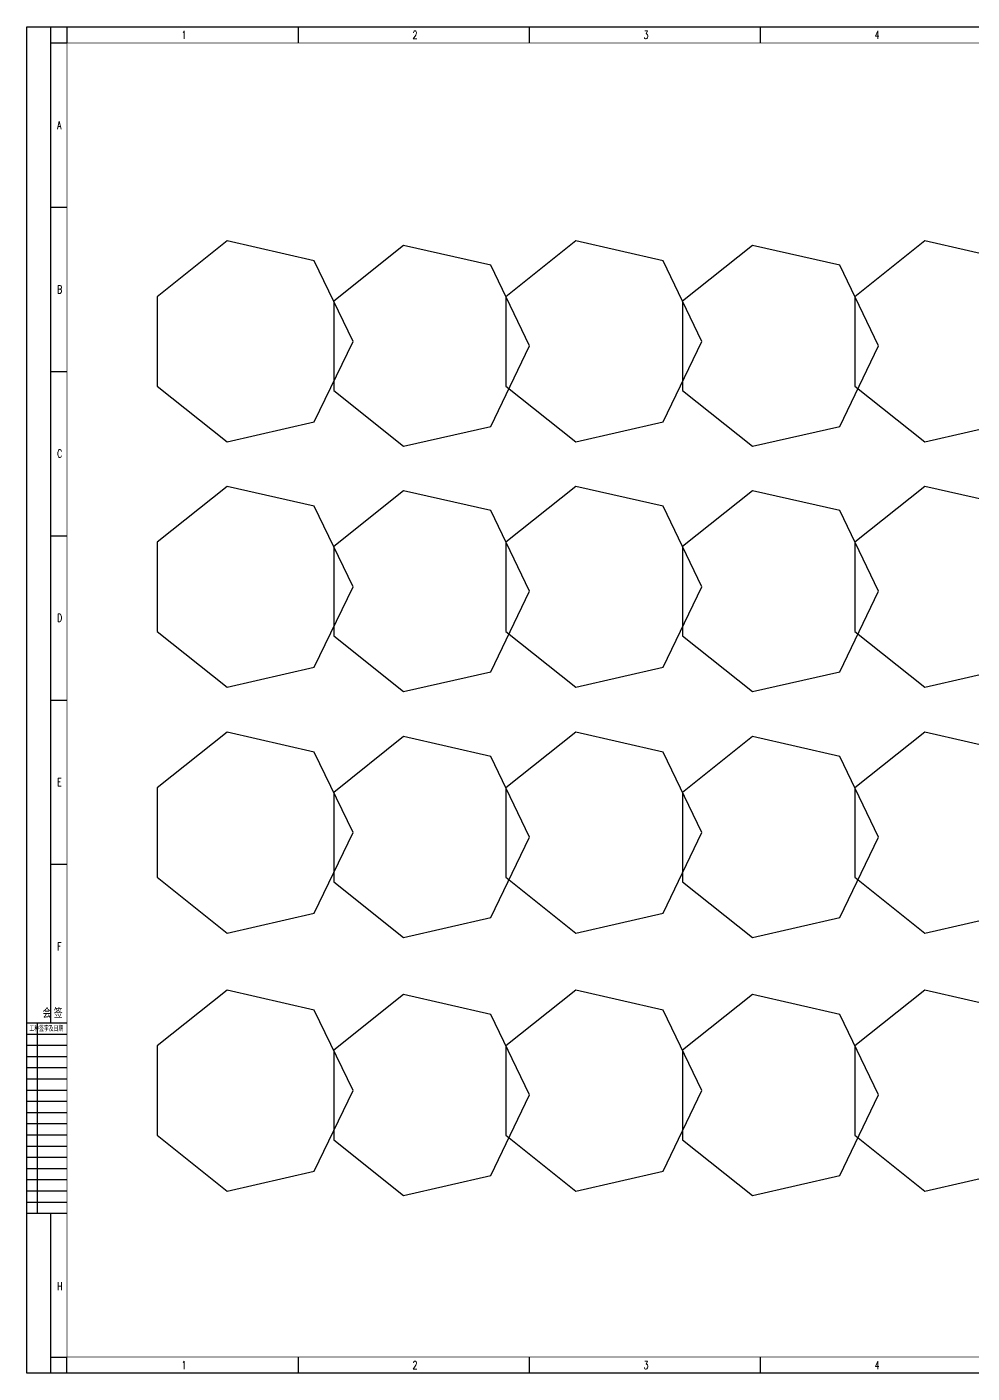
# Model space of a CAD drawing. Extents: x -383207 to 558143, y -95136 to 11777.
# Drawn here: x -221835 to -177579, y -93352 to -30277 of the extents above; entities that cross this region are included whole.
import ezdxf
from ezdxf.enums import TextEntityAlignment as Align

# ---------------------------------------------------------------- set-up
doc = ezdxf.new("R2010")
doc.units = 0
doc.layers.get('0').update_dxf_attribs({"linetype": 'CONTINUOUS'})
doc.styles.add('bine', font='binee.shx', dxfattribs={"width": 0.7, "bigfont": 'binec.shx'})
doc.styles.add('HZbine', font='txt_____.ttf', dxfattribs={"width": 0.7, "bigfont": 'HZTXT'})

# ---------------------------------------------------------------- blocks, each defined once
blk = doc.blocks.new('会签')
at = {"color": 0}
for p, q in [((3629.69, -1305.73), (3604.69, -1305.73)), ((3611.37, -1424.73), (3611.37, -1305.73)), ((3629.69, -1312.73), (3604.69, -1312.73)), ((3629.69, -1319.73), (3604.69, -1319.73)), ((3629.69, -1326.73), (3604.69, -1326.73)), ((3629.69, -1333.73), (3604.69, -1333.73)), ((3629.69, -1340.73), (3604.69, -1340.73)), ((3629.69, -1347.73), (3604.69, -1347.73)), ((3629.69, -1354.73), (3604.69, -1354.73)), ((3629.69, -1361.73), (3604.69, -1361.73)), ((3629.69, -1368.73), (3604.69, -1368.73)), ((3629.69, -1375.73), (3604.69, -1375.73)), ((3629.69, -1382.73), (3604.69, -1382.73)), ((3629.69, -1389.73), (3604.69, -1389.73)), ((3629.69, -1396.73), (3604.69, -1396.73)), ((3629.69, -1403.73), (3604.69, -1403.73)), ((3629.69, -1410.73), (3604.69, -1410.73)), ((3629.69, -1417.73), (3604.69, -1417.73)), ((3629.69, -1424.73), (3604.69, -1424.73))]:
    blk.add_line(p, q, dxfattribs=at)
at = {"color": 0, "style": 'bine', "width": 0.7}
for s, height, p in [('会 签  ', 6, (3622.23, -1302.52)), ('工种签字及日期', 3.3, (3616.78, -1310.89))]:
    blk.add_text(s, height=height, dxfattribs=at).set_placement(p, align=Align.CENTER)

msp = doc.modelspace()

# ---------------------------------------------------------------- linework, layer by layer
at = {"color": 4, "flags": 128}
for points in [[(-221834.7, -30277.5), (-132659.7, -30277.5)], [(-221834.7, -93352.5), (-221834.7, -30277.5)], [(-219959.7, -30277.5), (-219959.7, -31027.5)], [(-209141.7, -30277.5), (-209141.7, -31027.5)], [(-198323.7, -30277.5), (-198323.7, -31027.5)], [(-187505.7, -30277.5), (-187505.7, -31027.5)], [(-220709.7, -31027.5), (-219959.7, -31027.5)], [(-220709.7, -31027.5), (-219959.7, -31027.5)], [(-220709.7, -38724.4), (-219959.7, -38724.4)], [(-220709.7, -46421.2), (-219959.7, -46421.2)], [(-220709.7, -54118.1), (-219959.7, -54118.1)], [(-220709.7, -61815), (-219959.7, -61815)], [(-220709.7, -69511.9), (-219959.7, -69511.9)], [(-220709.7, -92602.5), (-219959.7, -92602.5)], [(-219959.7, -93352.5), (-219959.7, -92602.5)], [(-209141.7, -92602.5), (-209141.7, -93352.5)], [(-198323.7, -92602.5), (-198323.7, -93352.5)], [(-187505.7, -92602.5), (-187505.7, -93352.5)], [(-132659.7, -93352.5), (-221834.7, -93352.5)]]:
    msp.add_lwpolyline(points, dxfattribs=at)
for points in [[(-221834.7, -30277.5), (-132659.7, -30277.5), (-132659.7, -93352.5), (-221834.7, -93352.5)], [(-206562.6, -45014.5), (-208380.2, -41240.3), (-212464.1, -40308.2), (-215739.2, -42920), (-215739.2, -47109), (-212464.1, -49720.8), (-208380.2, -48788.6)], [(-190226.8, -45014.5), (-192044.3, -41240.3), (-196128.3, -40308.2), (-199403.4, -42920), (-199403.4, -47109), (-196128.3, -49720.8), (-192044.3, -48788.6)], [(-173890.9, -45014.5), (-175708.4, -41240.3), (-179792.4, -40308.2), (-183067.5, -42920), (-183067.5, -47109), (-179792.4, -49720.8), (-175708.4, -48788.6)], [(-198294.8, -45221.9), (-200112.4, -41447.8), (-204196.3, -40515.6), (-207471.4, -43127.4), (-207471.4, -47316.4), (-204196.3, -49928.2), (-200112.4, -48996.1)], [(-181959, -45221.9), (-183776.5, -41447.8), (-187860.5, -40515.6), (-191135.5, -43127.4), (-191135.5, -47316.4), (-187860.5, -49928.2), (-183776.5, -48996.1)], [(-206562.6, -56509.9), (-208380.2, -52735.7), (-212464.1, -51803.6), (-215739.2, -54415.4), (-215739.2, -58604.4), (-212464.1, -61216.2), (-208380.2, -60284)], [(-198294.8, -56717.3), (-200112.4, -52943.1), (-204196.3, -52011), (-207471.4, -54622.8), (-207471.4, -58811.8), (-204196.3, -61423.6), (-200112.4, -60491.4)], [(-190226.8, -56509.9), (-192044.3, -52735.7), (-196128.3, -51803.6), (-199403.4, -54415.4), (-199403.4, -58604.4), (-196128.3, -61216.2), (-192044.3, -60284)], [(-181959, -56717.3), (-183776.5, -52943.1), (-187860.5, -52011), (-191135.5, -54622.8), (-191135.5, -58811.8), (-187860.5, -61423.6), (-183776.5, -60491.4)], [(-173890.9, -56509.9), (-175708.4, -52735.7), (-179792.4, -51803.6), (-183067.5, -54415.4), (-183067.5, -58604.4), (-179792.4, -61216.2), (-175708.4, -60284)], [(-206562.6, -68029.2), (-208380.2, -64255.1), (-212464.1, -63323), (-215739.2, -65934.7), (-215739.2, -70123.7), (-212464.1, -72735.5), (-208380.2, -71803.4)], [(-198294.8, -68236.7), (-200112.4, -64462.5), (-204196.3, -63530.4), (-207471.4, -66142.2), (-207471.4, -70331.2), (-204196.3, -72943), (-200112.4, -72010.8)], [(-190226.8, -68029.2), (-192044.3, -64255.1), (-196128.3, -63323), (-199403.4, -65934.7), (-199403.4, -70123.7), (-196128.3, -72735.5), (-192044.3, -71803.4)], [(-181959, -68236.7), (-183776.5, -64462.5), (-187860.5, -63530.4), (-191135.5, -66142.2), (-191135.5, -70331.2), (-187860.5, -72943), (-183776.5, -72010.8)], [(-173890.9, -68029.2), (-175708.4, -64255.1), (-179792.4, -63323), (-183067.5, -65934.7), (-183067.5, -70123.7), (-179792.4, -72735.5), (-175708.4, -71803.4)], [(-206562.6, -80115.1), (-208380.2, -76341), (-212464.1, -75408.9), (-215739.2, -78020.6), (-215739.2, -82209.6), (-212464.1, -84821.4), (-208380.2, -83889.3)], [(-198294.8, -80322.6), (-200112.4, -76548.4), (-204196.3, -75616.3), (-207471.4, -78228.1), (-207471.4, -82417.1), (-204196.3, -85028.9), (-200112.4, -84096.7)], [(-190226.8, -80115.1), (-192044.3, -76341), (-196128.3, -75408.9), (-199403.4, -78020.6), (-199403.4, -82209.6), (-196128.3, -84821.4), (-192044.3, -83889.3)], [(-181959, -80322.6), (-183776.5, -76548.4), (-187860.5, -75616.3), (-191135.5, -78228.1), (-191135.5, -82417.1), (-187860.5, -85028.9), (-183776.5, -84096.7)], [(-173890.9, -80115.1), (-175708.4, -76341), (-179792.4, -75408.9), (-183067.5, -78020.6), (-183067.5, -82209.6), (-179792.4, -84821.4), (-175708.4, -83889.3)]]:
    msp.add_lwpolyline(points, close=True)
at = {"color": 4}
for points in [[(-220709.7, -76955.5), (-220709.7, -30277.5)], [(-220709.7, -93352.5), (-220709.7, -85880.5)]]:
    msp.add_lwpolyline(points, dxfattribs=at)
at = {"color": 4, "const_width": 37.5}
msp.add_lwpolyline([(-219959.7, -31027.5), (-133415.7, -31027.5), (-133415.7, -92602.5), (-219959.7, -92602.5)], close=True, dxfattribs=at)

# ---------------------------------------------------------------- block references
at = {"color": 4, "xscale": 75, "yscale": 75, "zscale": 75}
msp.add_blockref('会签', (-492186.1, 20974.2), dxfattribs=at)

# ---------------------------------------------------------------- texts
at = {"color": 4, "style": 'HZbine', "width": 0.7}
for s, p in [('1', (-214594.6, -30840)), ('2', (-203776.6, -30840)), ('3', (-192958.6, -30840)), ('4', (-182140.6, -30840)), ('A', (-220420.6, -35064)), ('B', (-220420.6, -42760.8)), ('C', (-220420.6, -50457.7)), ('D', (-220420.6, -58154.6)), ('E', (-220420.6, -65851.5)), ('F', (-220420.6, -73548.3)), ('H', (-220420.6, -89472.6)), ('1', (-214594.6, -93165)), ('2', (-203776.6, -93165)), ('3', (-192958.6, -93165)), ('4', (-182140.6, -93165))]:
    msp.add_text(s, height=375, dxfattribs=at).set_placement(p)

doc.saveas('drawing.dxf')
